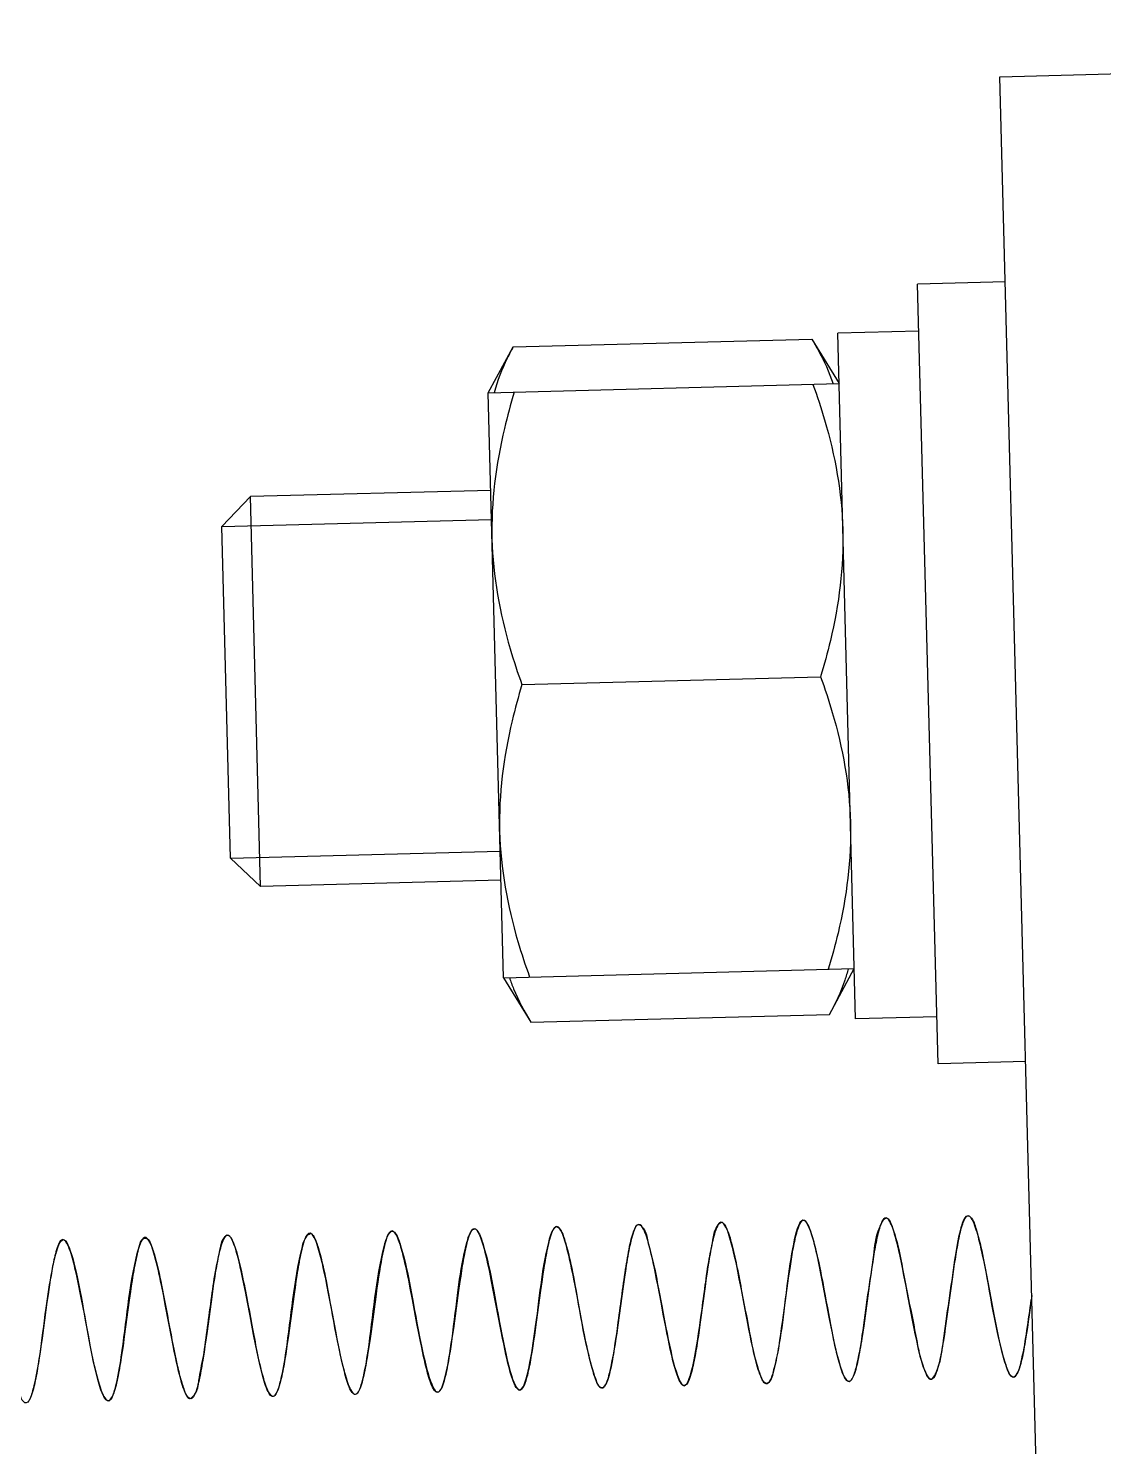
# Model space of a CAD drawing. Extents: x 59521 to 184406, y -1257 to 56672.
# Drawn here: x 86239.5 to 86272.59, y 15689.02 to 15732.65 of the extents above; entities that cross this region are included whole.
import ezdxf

# ---------------------------------------------------------------- set-up
doc = ezdxf.new("R2010")
doc.units = 0
doc.header["$MEASUREMENT"] = 0
doc.layers.get('0').update_dxf_attribs({"linetype": 'CONTINUOUS'})
doc.layers.add('00_BUW_DATUM', color=7, linetype='CONTINUOUS')

# ---------------------------------------------------------------- blocks, each defined once
blk = doc.blocks.new('rt666')
at = {"color": 87, "linetype": 'Continuous'}
for p, q in [((-822.586, 128.631), (-765.605, 130.123)), ((-819.314, 3.673), (-822.586, 128.631)), ((-846.532, 114.793), (-838.235, 115.01)), ((-846.265, 104.597), (-846.532, 114.793)), ((-846.265, 104.597), (-837.968, 104.814)), ((-838.3, 91.914), (-838.335, 92.078)), ((-835.758, 91.933), (-835.793, 92.099)), ((-833.222, 91.985), (-833.256, 92.145)), ((-830.72, 92.194), (-830.751, 92.335)), ((-830.689, 92.048), (-830.72, 92.194)), ((-829.036, 92.118), (-829.058, 91.972)), ((-829.013, 92.261), (-829.036, 92.118)), ((-828.172, 92.19), (-828.206, 92.345)), ((-828.139, 92.031), (-828.172, 92.19)), ((-826.504, 92.177), (-826.529, 92.015)), ((-825.65, 92.302), (-825.68, 92.444)), ((-825.619, 92.155), (-825.65, 92.302)), ((-825.588, 92.004), (-825.619, 92.155)), ((-823.992, 92.111), (-824.026, 91.88)), ((-823.969, 92.261), (-823.992, 92.111)), ((-823.945, 92.409), (-823.969, 92.261)), ((-823.11, 92.335), (-823.143, 92.489)), ((-823.077, 92.179), (-823.11, 92.335)), ((-823.045, 92.018), (-823.077, 92.179)), ((-850.965, 91.593), (-850.999, 91.749)), ((-846.761, 91.667), (-846.785, 91.511)), ((-845.915, 91.795), (-845.947, 91.943)), ((-845.883, 91.646), (-845.915, 91.795)), ((-845.852, 91.494), (-845.883, 91.646)), ((-843.301, 91.472), (-843.337, 91.648)), ((-841.709, 91.714), (-841.735, 91.545)), ((-841.684, 91.876), (-841.709, 91.714)), ((-840.832, 91.847), (-840.865, 92)), ((-839.183, 91.738), (-839.209, 91.567)), ((-839.158, 91.902), (-839.183, 91.738)), ((-838.265, 91.747), (-838.3, 91.914)), ((-838.23, 91.574), (-838.265, 91.747)), ((-836.676, 91.634), (-836.715, 91.359)), ((-836.65, 91.811), (-836.676, 91.634)), ((-835.722, 91.761), (-835.758, 91.933)), ((-834.143, 91.704), (-834.184, 91.42)), ((-834.115, 91.892), (-834.143, 91.704)), ((-833.188, 91.819), (-833.222, 91.985)), ((-833.153, 91.647), (-833.188, 91.819)), ((-833.119, 91.468), (-833.153, 91.647)), ((-831.623, 91.682), (-831.661, 91.413)), ((-831.598, 91.856), (-831.623, 91.682)), ((-831.573, 92.024), (-831.598, 91.856)), ((-830.657, 91.893), (-830.689, 92.048)), ((-830.609, 91.654), (-830.657, 91.893)), ((-830.545, 91.322), (-830.609, 91.654)), ((-829.091, 91.749), (-829.123, 91.522)), ((-829.058, 91.972), (-829.091, 91.749)), ((-828.106, 91.867), (-828.139, 92.031)), ((-828.056, 91.614), (-828.106, 91.867)), ((-826.553, 91.85), (-826.59, 91.594)), ((-826.529, 92.015), (-826.553, 91.85)), ((-825.541, 91.766), (-825.588, 92.004)), ((-825.476, 91.429), (-825.541, 91.766)), ((-824.06, 91.642), (-824.227, 90.418)), ((-824.026, 91.88), (-824.06, 91.642)), ((-822.995, 91.768), (-823.045, 92.018)), ((-822.912, 91.33), (-822.995, 91.768)), ((-851.859, 91.321), (-851.881, 91.168)), ((-851.836, 91.47), (-851.859, 91.321)), ((-851.813, 91.617), (-851.836, 91.47)), ((-850.932, 91.434), (-850.965, 91.593)), ((-850.898, 91.271), (-850.932, 91.434)), ((-850.848, 91.017), (-850.898, 91.271)), ((-849.344, 91.265), (-849.382, 90.996)), ((-849.319, 91.437), (-849.344, 91.265)), ((-849.293, 91.603), (-849.319, 91.437)), ((-848.382, 91.42), (-848.416, 91.583)), ((-848.332, 91.169), (-848.382, 91.42)), ((-846.809, 91.351), (-846.844, 91.103)), ((-846.785, 91.511), (-846.809, 91.351)), ((-845.805, 91.261), (-845.852, 91.494)), ((-845.743, 90.939), (-845.805, 91.261)), ((-844.281, 91.384), (-844.309, 91.185)), ((-844.253, 91.577), (-844.281, 91.384)), ((-843.248, 91.198), (-843.301, 91.472)), ((-841.76, 91.371), (-841.798, 91.1)), ((-841.735, 91.545), (-841.76, 91.371)), ((-840.734, 91.363), (-840.783, 91.611)), ((-840.667, 91.014), (-840.734, 91.363)), ((-839.247, 91.295), (-839.406, 90.129)), ((-839.209, 91.567), (-839.247, 91.295)), ((-838.178, 91.305), (-838.23, 91.574)), ((-837.947, 90.092), (-838.178, 91.305)), ((-836.702, 91.451), (-836.878, 90.162)), ((-835.599, 91.132), (-835.669, 91.497)), ((-834.184, 91.42), (-834.345, 90.23)), ((-831.661, 91.413), (-831.809, 90.323)), ((-829.123, 91.522), (-829.278, 90.38)), ((-826.59, 91.594), (-826.736, 90.518)), ((-822.764, 90.551), (-822.912, 91.33)), ((-851.914, 90.931), (-852.064, 89.827)), ((-851.881, 91.168), (-851.914, 90.931)), ((-850.763, 90.571), (-850.848, 91.017)), ((-849.382, 90.996), (-849.534, 89.877)), ((-848.264, 90.812), (-848.332, 91.169)), ((-848.086, 89.872), (-848.264, 90.812)), ((-846.844, 91.103), (-846.988, 90.044)), ((-844.309, 91.185), (-844.494, 89.834)), ((-841.798, 91.1), (-841.942, 90.035)), ((-840.529, 90.283), (-840.667, 91.014)), ((-835.44, 90.292), (-835.599, 91.132)), ((-825.276, 90.382), (-825.36, 90.816)), ((-821.604, 91.143), (-821.675, 90.619)), ((-832.873, 90.177), (-832.948, 90.57)), ((-831.809, 90.323), (-831.845, 90.073)), ((-829.278, 90.38), (-829.315, 90.121)), ((-827.782, 90.178), (-827.84, 90.475)), ((-826.736, 90.518), (-826.78, 90.205)), ((-825.226, 90.128), (-825.276, 90.382)), ((-824.227, 90.418), (-824.268, 90.133)), ((-822.704, 90.243), (-822.764, 90.551)), ((-821.715, 90.338), (-821.742, 90.156)), ((-821.675, 90.619), (-821.715, 90.338)), ((-846.988, 90.044), (-847.027, 89.765)), ((-845.496, 89.645), (-845.555, 89.945)), ((-842.971, 89.748), (-843.028, 90.043)), ((-841.942, 90.035), (-841.983, 89.747)), ((-840.46, 89.927), (-840.529, 90.283)), ((-840.409, 89.671), (-840.46, 89.927)), ((-839.44, 89.886), (-839.463, 89.729)), ((-839.406, 90.129), (-839.44, 89.886)), ((-837.894, 89.823), (-837.947, 90.092)), ((-836.914, 89.911), (-836.937, 89.75)), ((-836.878, 90.162), (-836.914, 89.911)), ((-835.388, 90.021), (-835.44, 90.292)), ((-834.381, 89.98), (-834.405, 89.817)), ((-834.345, 90.23), (-834.381, 89.98)), ((-832.837, 89.994), (-832.873, 90.177)), ((-832.802, 89.819), (-832.837, 89.994)), ((-831.868, 89.911), (-831.892, 89.752)), ((-831.845, 90.073), (-831.868, 89.911)), ((-830.276, 89.92), (-830.313, 90.104)), ((-830.24, 89.744), (-830.276, 89.92)), ((-829.315, 90.121), (-829.341, 89.945)), ((-827.744, 89.987), (-827.782, 90.178)), ((-827.706, 89.804), (-827.744, 89.987)), ((-826.78, 90.205), (-826.809, 90.007)), ((-825.193, 89.963), (-825.226, 90.128)), ((-825.16, 89.806), (-825.193, 89.963)), ((-824.268, 90.133), (-824.296, 89.943)), ((-822.663, 90.039), (-822.704, 90.243)), ((-822.621, 89.839), (-822.663, 90.039)), ((-821.742, 90.156), (-821.769, 89.98)), ((-852.101, 89.567), (-852.126, 89.395)), ((-852.064, 89.827), (-852.101, 89.567)), ((-850.57, 89.56), (-850.631, 89.872)), ((-850.529, 89.355), (-850.57, 89.56)), ((-849.574, 89.594), (-849.6, 89.415)), ((-849.534, 89.877), (-849.574, 89.594)), ((-848.032, 89.597), (-848.086, 89.872)), ((-847.996, 89.42), (-848.032, 89.597)), ((-847.053, 89.58), (-847.08, 89.399)), ((-847.027, 89.765), (-847.053, 89.58)), ((-845.456, 89.446), (-845.496, 89.645)), ((-845.415, 89.252), (-845.456, 89.446)), ((-844.543, 89.497), (-844.568, 89.336)), ((-844.518, 89.663), (-844.543, 89.497)), ((-844.494, 89.834), (-844.518, 89.663)), ((-842.933, 89.561), (-842.971, 89.748)), ((-841.983, 89.747), (-842.01, 89.565)), ((-839.486, 89.575), (-839.509, 89.427)), ((-839.463, 89.729), (-839.486, 89.575)), ((-837.859, 89.651), (-837.894, 89.823)), ((-837.825, 89.485), (-837.859, 89.651)), ((-837.79, 89.324), (-837.825, 89.485)), ((-836.961, 89.595), (-836.985, 89.445)), ((-836.937, 89.75), (-836.961, 89.595)), ((-835.302, 89.599), (-835.337, 89.764)), ((-835.268, 89.438), (-835.302, 89.599)), ((-834.405, 89.817), (-834.429, 89.656)), ((-832.766, 89.649), (-832.802, 89.819)), ((-832.731, 89.485), (-832.766, 89.649)), ((-830.204, 89.576), (-830.24, 89.744)), ((-827.669, 89.631), (-827.706, 89.804)), ((-825.127, 89.655), (-825.16, 89.806)), ((-852.126, 89.395), (-852.151, 89.225)), ((-850.488, 89.159), (-850.529, 89.355)), ((-849.6, 89.415), (-849.627, 89.242)), ((-847.961, 89.25), (-847.996, 89.42)), ((-847.926, 89.087), (-847.961, 89.25)), ((-840.324, 89.266), (-840.359, 89.425))]:
    blk.add_line(p, q, dxfattribs=at)
for points in [[(-830.751, 92.335), (-830.766, 92.404), (-830.783, 92.474), (-830.799, 92.545), (-830.817, 92.616), (-830.835, 92.688), (-830.855, 92.76), (-830.875, 92.833), (-830.896, 92.906), (-830.918, 92.978), (-830.942, 93.049), (-830.966, 93.117), (-830.992, 93.181), (-831.02, 93.241), (-831.05, 93.298), (-831.086, 93.348), (-831.126, 93.383), (-831.172, 93.393), (-831.217, 93.371), (-831.253, 93.33), (-831.284, 93.278), (-831.311, 93.219), (-831.335, 93.157), (-831.357, 93.092), (-831.376, 93.026), (-831.394, 92.961), (-831.41, 92.896), (-831.425, 92.832), (-831.44, 92.768), (-831.454, 92.703), (-831.467, 92.635), (-831.481, 92.564), (-831.495, 92.49), (-831.508, 92.416), (-831.521, 92.341), (-831.534, 92.264), (-831.547, 92.186), (-831.573, 92.024)], [(-828.206, 92.345), (-828.223, 92.422), (-828.24, 92.497), (-828.257, 92.57), (-828.275, 92.642), (-828.292, 92.713), (-828.309, 92.781), (-828.327, 92.847), (-828.345, 92.912), (-828.364, 92.976), (-828.384, 93.039), (-828.404, 93.1), (-828.425, 93.16), (-828.447, 93.216), (-828.47, 93.27), (-828.496, 93.322), (-828.525, 93.373), (-828.561, 93.42), (-828.602, 93.451), (-828.648, 93.458), (-828.693, 93.431), (-828.728, 93.386), (-828.757, 93.333), (-828.781, 93.279), (-828.801, 93.226), (-828.819, 93.173), (-828.836, 93.119), (-828.853, 93.059), (-828.869, 92.996), (-828.885, 92.932), (-828.9, 92.868), (-828.914, 92.803), (-828.927, 92.737), (-828.941, 92.672), (-828.953, 92.605), (-828.966, 92.538), (-828.978, 92.471), (-828.99, 92.402), (-829.013, 92.261)], [(-825.68, 92.444), (-825.696, 92.513), (-825.712, 92.581), (-825.727, 92.648), (-825.743, 92.713), (-825.759, 92.778), (-825.776, 92.842), (-825.793, 92.906), (-825.81, 92.969), (-825.828, 93.03), (-825.847, 93.091), (-825.866, 93.151), (-825.886, 93.208), (-825.906, 93.261), (-825.928, 93.313), (-825.952, 93.366), (-825.979, 93.417), (-826.01, 93.465), (-826.046, 93.504), (-826.09, 93.525), (-826.134, 93.518), (-826.172, 93.484), (-826.207, 93.434), (-826.235, 93.377), (-826.259, 93.318), (-826.28, 93.259), (-826.298, 93.203), (-826.314, 93.148), (-826.329, 93.094), (-826.343, 93.036), (-826.358, 92.975), (-826.373, 92.911), (-826.387, 92.843), (-826.401, 92.775), (-826.415, 92.706), (-826.428, 92.634), (-826.441, 92.562), (-826.454, 92.487), (-826.467, 92.412), (-826.48, 92.335), (-826.504, 92.177)], [(-823.556, 93.592), (-823.605, 93.581), (-823.646, 93.544), (-823.677, 93.496), (-823.703, 93.445), (-823.725, 93.392), (-823.744, 93.339), (-823.763, 93.28), (-823.781, 93.219), (-823.798, 93.156), (-823.813, 93.093), (-823.828, 93.029), (-823.843, 92.965), (-823.856, 92.9), (-823.87, 92.834), (-823.883, 92.765), (-823.896, 92.696), (-823.908, 92.626), (-823.921, 92.554), (-823.945, 92.409)], [(-823.143, 92.489), (-823.16, 92.565), (-823.178, 92.641), (-823.195, 92.716), (-823.214, 92.792), (-823.233, 92.867), (-823.252, 92.941), (-823.272, 93.015), (-823.293, 93.087), (-823.314, 93.157), (-823.335, 93.222), (-823.357, 93.287), (-823.382, 93.35), (-823.408, 93.413), (-823.438, 93.473), (-823.473, 93.527), (-823.515, 93.572), (-823.556, 93.592)], [(-845.947, 91.943), (-845.964, 92.016), (-845.981, 92.089), (-845.998, 92.161), (-846.015, 92.231), (-846.033, 92.301), (-846.051, 92.369), (-846.069, 92.435), (-846.087, 92.499), (-846.107, 92.562), (-846.127, 92.625), (-846.149, 92.687), (-846.172, 92.748), (-846.196, 92.806), (-846.222, 92.859), (-846.251, 92.91), (-846.287, 92.957), (-846.327, 92.988), (-846.373, 92.994), (-846.417, 92.968), (-846.45, 92.927), (-846.479, 92.878), (-846.503, 92.826), (-846.524, 92.773), (-846.543, 92.717), (-846.561, 92.659), (-846.579, 92.598), (-846.596, 92.534), (-846.612, 92.469), (-846.627, 92.402), (-846.642, 92.333), (-846.657, 92.263), (-846.671, 92.191), (-846.685, 92.118), (-846.698, 92.045), (-846.711, 91.97), (-846.724, 91.895), (-846.737, 91.82), (-846.761, 91.667)], [(-843.755, 93.024), (-843.763, 93.031), (-843.81, 93.059), (-843.861, 93.052), (-843.909, 93.009), (-843.943, 92.955), (-843.971, 92.896), (-843.996, 92.831), (-844.018, 92.764), (-844.039, 92.693), (-844.058, 92.621), (-844.076, 92.55), (-844.092, 92.478), (-844.108, 92.406), (-844.123, 92.333), (-844.138, 92.257), (-844.153, 92.179), (-844.167, 92.099), (-844.182, 92.017), (-844.196, 91.934), (-844.21, 91.848), (-844.224, 91.76), (-844.253, 91.577)], [(-843.391, 91.904), (-843.41, 91.987), (-843.428, 92.069), (-843.447, 92.15), (-843.466, 92.229), (-843.485, 92.307), (-843.505, 92.382), (-843.524, 92.456), (-843.544, 92.528), (-843.565, 92.598), (-843.588, 92.669), (-843.611, 92.737), (-843.635, 92.803), (-843.661, 92.866), (-843.688, 92.923), (-843.72, 92.979), (-843.755, 93.024)], [(-841.247, 93.111), (-841.295, 93.128), (-841.34, 93.112), (-841.38, 93.069), (-841.412, 93.017), (-841.439, 92.961), (-841.461, 92.904), (-841.48, 92.848), (-841.498, 92.79), (-841.515, 92.73), (-841.531, 92.666), (-841.548, 92.6), (-841.563, 92.533), (-841.578, 92.466), (-841.592, 92.397), (-841.605, 92.327), (-841.619, 92.256), (-841.632, 92.184), (-841.645, 92.109), (-841.658, 92.033), (-841.684, 91.876)], [(-840.865, 92), (-840.882, 92.074), (-840.898, 92.148), (-840.915, 92.22), (-840.932, 92.291), (-840.949, 92.36), (-840.967, 92.429), (-840.985, 92.496), (-841.003, 92.563), (-841.021, 92.627), (-841.039, 92.685), (-841.056, 92.739), (-841.074, 92.792), (-841.094, 92.846), (-841.116, 92.903), (-841.142, 92.962), (-841.172, 93.019), (-841.206, 93.071), (-841.247, 93.111)], [(-838.716, 93.179), (-838.756, 93.194), (-838.803, 93.18), (-838.846, 93.137), (-838.878, 93.085), (-838.905, 93.029), (-838.929, 92.967), (-838.951, 92.903), (-838.971, 92.836), (-838.99, 92.767), (-839.007, 92.699), (-839.024, 92.63), (-839.039, 92.562), (-839.053, 92.494), (-839.067, 92.426), (-839.08, 92.357), (-839.093, 92.285), (-839.106, 92.212), (-839.12, 92.136), (-839.133, 92.059), (-839.158, 91.902)], [(-838.335, 92.078), (-838.353, 92.157), (-838.371, 92.236), (-838.389, 92.312), (-838.407, 92.386), (-838.425, 92.459), (-838.443, 92.53), (-838.462, 92.599), (-838.481, 92.666), (-838.5, 92.731), (-838.52, 92.793), (-838.54, 92.852), (-838.56, 92.91), (-838.583, 92.968), (-838.609, 93.026), (-838.637, 93.081), (-838.67, 93.133), (-838.716, 93.179)], [(-836.185, 93.245), (-836.219, 93.259), (-836.265, 93.251), (-836.307, 93.214), (-836.338, 93.167), (-836.365, 93.113), (-836.389, 93.055), (-836.41, 92.995), (-836.43, 92.931), (-836.449, 92.865), (-836.466, 92.798), (-836.483, 92.73), (-836.499, 92.662), (-836.514, 92.593), (-836.528, 92.522), (-836.542, 92.45), (-836.556, 92.376), (-836.57, 92.3), (-836.584, 92.222), (-836.597, 92.143), (-836.61, 92.063), (-836.624, 91.981), (-836.65, 91.811)], [(-835.793, 92.099), (-835.811, 92.179), (-835.829, 92.258), (-835.846, 92.335), (-835.864, 92.411), (-835.883, 92.486), (-835.901, 92.559), (-835.92, 92.629), (-835.939, 92.697), (-835.957, 92.762), (-835.976, 92.825), (-835.997, 92.889), (-836.019, 92.953), (-836.043, 93.017), (-836.07, 93.08), (-836.1, 93.138), (-836.133, 93.192), (-836.175, 93.237), (-836.185, 93.245)], [(-833.256, 92.145), (-833.273, 92.224), (-833.291, 92.301), (-833.308, 92.378), (-833.326, 92.453), (-833.344, 92.527), (-833.362, 92.599), (-833.38, 92.667), (-833.398, 92.734), (-833.417, 92.799), (-833.436, 92.864), (-833.457, 92.93), (-833.479, 92.995), (-833.502, 93.059), (-833.527, 93.121), (-833.554, 93.179), (-833.584, 93.234), (-833.619, 93.282), (-833.659, 93.316), (-833.707, 93.325), (-833.753, 93.301), (-833.789, 93.258), (-833.82, 93.205), (-833.845, 93.151), (-833.866, 93.094), (-833.888, 93.031), (-833.907, 92.965), (-833.926, 92.897), (-833.944, 92.826), (-833.961, 92.753), (-833.977, 92.677), (-833.994, 92.599), (-834.009, 92.518), (-834.025, 92.434), (-834.041, 92.348), (-834.056, 92.26), (-834.071, 92.169), (-834.086, 92.078), (-834.115, 91.892)], [(-850.999, 91.749), (-851.016, 91.827), (-851.034, 91.904), (-851.052, 91.981), (-851.07, 92.058), (-851.089, 92.134), (-851.109, 92.21), (-851.129, 92.284), (-851.15, 92.357), (-851.171, 92.427), (-851.193, 92.495), (-851.216, 92.56), (-851.24, 92.625), (-851.268, 92.688), (-851.299, 92.749), (-851.336, 92.803), (-851.376, 92.844), (-851.424, 92.861), (-851.47, 92.846), (-851.507, 92.809), (-851.538, 92.76), (-851.562, 92.71), (-851.583, 92.659), (-851.603, 92.603), (-851.621, 92.546), (-851.639, 92.485), (-851.655, 92.423), (-851.671, 92.361), (-851.686, 92.298), (-851.7, 92.234), (-851.713, 92.17), (-851.727, 92.105), (-851.74, 92.038), (-851.752, 91.97), (-851.765, 91.901), (-851.777, 91.831), (-851.789, 91.76), (-851.813, 91.617)], [(-848.801, 92.867), (-848.819, 92.888), (-848.863, 92.921), (-848.913, 92.924), (-848.959, 92.892), (-848.994, 92.846), (-849.022, 92.793), (-849.047, 92.734), (-849.069, 92.674), (-849.088, 92.615), (-849.105, 92.556), (-849.122, 92.494), (-849.138, 92.43), (-849.154, 92.363), (-849.169, 92.292), (-849.184, 92.221), (-849.199, 92.149), (-849.213, 92.075), (-849.227, 92), (-849.24, 91.923), (-849.254, 91.845), (-849.267, 91.766), (-849.293, 91.603)], [(-848.468, 91.825), (-848.486, 91.904), (-848.504, 91.983), (-848.522, 92.062), (-848.541, 92.14), (-848.561, 92.217), (-848.581, 92.293), (-848.601, 92.367), (-848.622, 92.44), (-848.643, 92.509), (-848.666, 92.578), (-848.69, 92.647), (-848.717, 92.714), (-848.746, 92.777), (-848.78, 92.836), (-848.801, 92.867)], [(-848.416, 91.583), (-848.433, 91.664), (-848.468, 91.825)], [(-843.337, 91.648), (-843.355, 91.735), (-843.391, 91.904)], [(-840.783, 91.611), (-840.8, 91.691), (-840.832, 91.847)], [(-835.669, 91.497), (-835.687, 91.586), (-835.722, 91.761)], [(-843.028, 90.043), (-843.131, 90.582), (-843.248, 91.198)], [(-832.948, 90.57), (-833.007, 90.88), (-833.119, 91.468)], [(-830.387, 90.489), (-830.46, 90.872), (-830.545, 91.322)], [(-827.84, 90.475), (-827.953, 91.071), (-828.056, 91.614)], [(-825.36, 90.816), (-825.41, 91.08), (-825.476, 91.429)], [(-845.555, 89.945), (-845.662, 90.513), (-845.743, 90.939)], [(-850.631, 89.872), (-850.727, 90.38), (-850.763, 90.571)], [(-830.313, 90.104), (-830.369, 90.392), (-830.387, 90.489)], [(-835.337, 89.764), (-835.371, 89.934), (-835.388, 90.021)], [(-829.341, 89.945), (-829.368, 89.767), (-829.382, 89.678), (-829.396, 89.588), (-829.411, 89.498), (-829.427, 89.408), (-829.443, 89.319), (-829.459, 89.232), (-829.477, 89.146), (-829.494, 89.061), (-829.513, 88.978), (-829.533, 88.895), (-829.555, 88.814), (-829.579, 88.734), (-829.603, 88.661), (-829.631, 88.589), (-829.664, 88.522), (-829.704, 88.466), (-829.754, 88.431), (-829.785, 88.43)], [(-826.809, 90.007), (-826.837, 89.82), (-826.852, 89.73), (-826.866, 89.641), (-826.881, 89.554), (-826.895, 89.469), (-826.91, 89.386), (-826.926, 89.305), (-826.941, 89.225), (-826.958, 89.147), (-826.975, 89.07), (-826.992, 88.996), (-827.008, 88.931), (-827.025, 88.868), (-827.043, 88.806), (-827.064, 88.741), (-827.09, 88.673), (-827.121, 88.606), (-827.16, 88.544), (-827.19, 88.513)], [(-824.296, 89.943), (-824.325, 89.757), (-824.34, 89.666), (-824.355, 89.577), (-824.371, 89.491), (-824.386, 89.407), (-824.402, 89.326), (-824.418, 89.247), (-824.434, 89.171), (-824.451, 89.097), (-824.468, 89.026), (-824.486, 88.957), (-824.505, 88.891), (-824.524, 88.83), (-824.545, 88.771), (-824.569, 88.713), (-824.596, 88.658), (-824.629, 88.608), (-824.667, 88.573), (-824.714, 88.562), (-824.761, 88.585), (-824.799, 88.626), (-824.833, 88.678), (-824.862, 88.736), (-824.889, 88.797), (-824.913, 88.861), (-824.936, 88.927), (-824.959, 88.996), (-824.98, 89.067), (-825.001, 89.14), (-825.021, 89.213), (-825.04, 89.286), (-825.059, 89.36), (-825.077, 89.434), (-825.094, 89.508), (-825.111, 89.581), (-825.127, 89.655)], [(-821.769, 89.98), (-821.796, 89.809), (-821.81, 89.726), (-821.824, 89.644), (-821.838, 89.563), (-821.852, 89.484), (-821.867, 89.405), (-821.883, 89.328), (-821.898, 89.254), (-821.914, 89.184)], [(-842.877, 89.293), (-842.914, 89.47), (-842.933, 89.561)], [(-842.01, 89.565), (-842.037, 89.391), (-842.05, 89.307), (-842.064, 89.224), (-842.078, 89.143), (-842.092, 89.064), (-842.106, 88.986), (-842.12, 88.911), (-842.135, 88.837), (-842.15, 88.764), (-842.166, 88.691), (-842.182, 88.619), (-842.2, 88.548), (-842.219, 88.477), (-842.238, 88.409), (-842.258, 88.347), (-842.281, 88.285), (-842.307, 88.226), (-842.338, 88.169), (-842.376, 88.123)], [(-840.359, 89.425), (-840.393, 89.588), (-840.409, 89.671)], [(-834.429, 89.656), (-834.455, 89.495), (-834.468, 89.415), (-834.482, 89.336), (-834.496, 89.256), (-834.51, 89.177), (-834.525, 89.099), (-834.54, 89.022), (-834.556, 88.945), (-834.573, 88.87), (-834.59, 88.798), (-834.607, 88.728), (-834.626, 88.658), (-834.646, 88.59), (-834.669, 88.522), (-834.695, 88.457), (-834.723, 88.397), (-834.757, 88.346), (-834.798, 88.309), (-834.812, 88.302)], [(-831.892, 89.752), (-831.917, 89.595), (-831.93, 89.517), (-831.943, 89.44), (-831.956, 89.363), (-831.97, 89.287), (-831.984, 89.211), (-831.998, 89.137), (-832.013, 89.063), (-832.028, 88.991), (-832.044, 88.921), (-832.06, 88.852), (-832.078, 88.784), (-832.096, 88.716), (-832.116, 88.649), (-832.138, 88.584), (-832.162, 88.523), (-832.189, 88.467), (-832.221, 88.416), (-832.259, 88.38), (-832.307, 88.366), (-832.356, 88.386), (-832.395, 88.427), (-832.429, 88.479), (-832.458, 88.535), (-832.483, 88.591), (-832.505, 88.645), (-832.525, 88.701), (-832.545, 88.761), (-832.565, 88.825), (-832.584, 88.891), (-832.603, 88.959), (-832.622, 89.029), (-832.641, 89.1), (-832.659, 89.174), (-832.677, 89.25), (-832.695, 89.327), (-832.713, 89.405), (-832.731, 89.485)], [(-829.785, 88.43), (-829.807, 88.439), (-829.85, 88.476), (-829.888, 88.53), (-829.92, 88.591), (-829.949, 88.654), (-829.976, 88.722), (-830, 88.792), (-830.024, 88.864), (-830.046, 88.937), (-830.067, 89.012), (-830.088, 89.09), (-830.109, 89.168), (-830.129, 89.248), (-830.148, 89.329), (-830.167, 89.411), (-830.186, 89.493), (-830.204, 89.576)], [(-827.19, 88.513), (-827.204, 88.504), (-827.255, 88.497), (-827.304, 88.527), (-827.342, 88.575), (-827.375, 88.63), (-827.404, 88.69), (-827.43, 88.752), (-827.454, 88.818), (-827.477, 88.886), (-827.499, 88.954), (-827.519, 89.023), (-827.539, 89.092), (-827.558, 89.162), (-827.577, 89.236), (-827.595, 89.311), (-827.614, 89.388), (-827.632, 89.467), (-827.651, 89.548), (-827.669, 89.631)], [(-822.139, 88.637), (-822.19, 88.63), (-822.239, 88.66), (-822.278, 88.708), (-822.312, 88.765), (-822.34, 88.825), (-822.365, 88.886), (-822.389, 88.949), (-822.411, 89.014), (-822.433, 89.085), (-822.455, 89.158), (-822.476, 89.233), (-822.497, 89.31), (-822.517, 89.391), (-822.538, 89.474), (-822.558, 89.56), (-822.579, 89.65), (-822.6, 89.743), (-822.621, 89.839)], [(-852.151, 89.225), (-852.178, 89.059), (-852.191, 88.978), (-852.204, 88.899), (-852.218, 88.821), (-852.231, 88.745), (-852.245, 88.67), (-852.259, 88.597), (-852.273, 88.526), (-852.288, 88.456), (-852.303, 88.388), (-852.318, 88.326), (-852.333, 88.265), (-852.35, 88.205), (-852.368, 88.145), (-852.388, 88.082), (-852.411, 88.02), (-852.437, 87.96), (-852.469, 87.904), (-852.482, 87.885)], [(-849.977, 87.921), (-850.002, 87.905), (-850.05, 87.901), (-850.094, 87.929), (-850.134, 87.977), (-850.166, 88.032), (-850.194, 88.09), (-850.219, 88.149), (-850.242, 88.208), (-850.264, 88.273), (-850.286, 88.341), (-850.307, 88.411), (-850.328, 88.483), (-850.348, 88.558), (-850.368, 88.635), (-850.388, 88.715), (-850.408, 88.798), (-850.428, 88.884), (-850.448, 88.972), (-850.468, 89.064), (-850.488, 89.159)], [(-849.627, 89.242), (-849.653, 89.073), (-849.667, 88.991), (-849.681, 88.909), (-849.695, 88.829), (-849.71, 88.75), (-849.725, 88.672), (-849.74, 88.596), (-849.756, 88.523), (-849.772, 88.452), (-849.788, 88.385), (-849.805, 88.318), (-849.823, 88.251), (-849.844, 88.184), (-849.867, 88.118), (-849.893, 88.053), (-849.922, 87.995), (-849.956, 87.943), (-849.977, 87.921)], [(-847.08, 89.399), (-847.107, 89.225), (-847.121, 89.141), (-847.134, 89.059), (-847.148, 88.979), (-847.162, 88.901), (-847.176, 88.824), (-847.19, 88.749), (-847.205, 88.676), (-847.22, 88.605), (-847.235, 88.536), (-847.251, 88.468), (-847.268, 88.4), (-847.286, 88.333), (-847.306, 88.266), (-847.328, 88.2), (-847.352, 88.139), (-847.378, 88.081), (-847.41, 88.027), (-847.446, 87.985), (-847.49, 87.966), (-847.536, 87.977), (-847.575, 88.011), (-847.611, 88.06), (-847.641, 88.114), (-847.668, 88.172), (-847.694, 88.235), (-847.718, 88.3), (-847.74, 88.366), (-847.761, 88.433), (-847.781, 88.5), (-847.8, 88.567), (-847.819, 88.636), (-847.837, 88.706), (-847.855, 88.779), (-847.873, 88.854), (-847.891, 88.931), (-847.908, 89.008), (-847.926, 89.087)], [(-844.9, 88.066), (-844.91, 88.057), (-844.954, 88.033), (-845.001, 88.041), (-845.045, 88.078), (-845.081, 88.127), (-845.111, 88.182), (-845.138, 88.242), (-845.162, 88.303), (-845.186, 88.367), (-845.208, 88.433), (-845.23, 88.503), (-845.251, 88.576), (-845.272, 88.652), (-845.293, 88.73), (-845.313, 88.811), (-845.334, 88.894), (-845.354, 88.98), (-845.374, 89.068), (-845.395, 89.159), (-845.415, 89.252)], [(-844.568, 89.336), (-844.592, 89.183), (-844.605, 89.11), (-844.617, 89.037), (-844.63, 88.964), (-844.644, 88.89), (-844.658, 88.815), (-844.673, 88.74), (-844.689, 88.663), (-844.707, 88.586), (-844.725, 88.509), (-844.744, 88.433), (-844.765, 88.359), (-844.787, 88.289), (-844.812, 88.223), (-844.839, 88.161), (-844.87, 88.104), (-844.9, 88.066)], [(-842.376, 88.123), (-842.381, 88.119), (-842.429, 88.099), (-842.478, 88.114), (-842.523, 88.159), (-842.559, 88.213), (-842.589, 88.272), (-842.617, 88.334), (-842.641, 88.398), (-842.663, 88.461), (-842.683, 88.524), (-842.704, 88.59), (-842.724, 88.66), (-842.743, 88.732), (-842.763, 88.807), (-842.782, 88.883), (-842.801, 88.96), (-842.82, 89.041), (-842.839, 89.123), (-842.858, 89.207), (-842.877, 89.293)], [(-839.509, 89.427), (-839.533, 89.283), (-839.545, 89.212), (-839.557, 89.14), (-839.57, 89.068), (-839.584, 88.997), (-839.598, 88.925), (-839.612, 88.854), (-839.627, 88.783), (-839.643, 88.712), (-839.659, 88.643), (-839.677, 88.576), (-839.695, 88.511), (-839.713, 88.451), (-839.733, 88.391), (-839.757, 88.332), (-839.784, 88.274), (-839.818, 88.22), (-839.857, 88.18), (-839.903, 88.165), (-839.949, 88.181), (-839.987, 88.219), (-840.021, 88.269), (-840.05, 88.324), (-840.076, 88.382), (-840.1, 88.441), (-840.121, 88.5), (-840.141, 88.559), (-840.16, 88.62), (-840.18, 88.684), (-840.199, 88.752), (-840.217, 88.821), (-840.236, 88.891), (-840.254, 88.963), (-840.272, 89.037), (-840.289, 89.112), (-840.307, 89.188), (-840.324, 89.266)], [(-836.985, 89.445), (-837.009, 89.299), (-837.021, 89.228), (-837.033, 89.159), (-837.046, 89.09), (-837.059, 89.021), (-837.072, 88.954), (-837.086, 88.887), (-837.101, 88.821), (-837.116, 88.756), (-837.131, 88.693), (-837.147, 88.633), (-837.164, 88.574), (-837.181, 88.517), (-837.201, 88.46), (-837.223, 88.403), (-837.248, 88.349), (-837.276, 88.299), (-837.31, 88.258), (-837.352, 88.232), (-837.396, 88.236), (-837.436, 88.265), (-837.472, 88.31), (-837.501, 88.359), (-837.525, 88.408), (-837.548, 88.46), (-837.569, 88.514), (-837.59, 88.572), (-837.61, 88.632), (-837.63, 88.693), (-837.648, 88.755), (-837.666, 88.819), (-837.684, 88.886), (-837.702, 88.954), (-837.72, 89.024), (-837.738, 89.097), (-837.755, 89.171), (-837.773, 89.246), (-837.79, 89.324)], [(-834.812, 88.302), (-834.843, 88.299), (-834.887, 88.318), (-834.928, 88.36), (-834.961, 88.411), (-834.99, 88.466), (-835.015, 88.522), (-835.037, 88.58), (-835.059, 88.64), (-835.08, 88.703), (-835.1, 88.769), (-835.12, 88.838), (-835.14, 88.908), (-835.159, 88.98), (-835.178, 89.053), (-835.196, 89.128), (-835.215, 89.204), (-835.233, 89.281), (-835.25, 89.359), (-835.268, 89.438)], [(-821.914, 89.184), (-821.93, 89.116), (-821.947, 89.05), (-821.965, 88.983), (-821.985, 88.916), (-822.008, 88.849), (-822.033, 88.786), (-822.063, 88.725), (-822.099, 88.671), (-822.139, 88.637)], [(-852.482, 87.885), (-852.508, 87.857), (-852.551, 87.833), (-852.596, 87.84), (-852.64, 87.876), (-852.675, 87.924), (-852.705, 87.979), (-852.733, 88.038), (-852.758, 88.099), (-852.782, 88.164), (-852.804, 88.231), (-852.826, 88.301), (-852.847, 88.372), (-852.868, 88.444), (-852.887, 88.517), (-852.906, 88.59), (-852.924, 88.663), (-852.941, 88.736), (-852.958, 88.809), (-852.975, 88.882)]]:
    blk.add_lwpolyline(points, dxfattribs=at)
for centre, radius, start, end in [((-843.91, 92.875), 0.215, 42.1347, 45.6634), ((-838.782, 93.081), 0.118, 54.5498, 57.5765), ((-826.568, 90.247), 4.774, 346.1615, 347.2159), ((-822.183, 88.719), 0.0928, 297.084, 300.5232), ((-834.837, 88.374), 0.0765, 286.1995, 292.0307), ((-852.693, 88.047), 0.266, 320.6871, 323.7303), ((-842.465, 88.224), 0.134, 307.376, 311.9991)]:
    blk.add_arc(centre, radius, start, end, dxfattribs=at)
for points, knots in [([(-834.595, 88.776), (-834.478, 89.248), (-834.373, 90.025), (-834.229, 91.086), (-834.121, 91.888), (-833.997, 92.598), (-833.91, 93.005), (-833.744, 93.398), (-833.479, 93.134), (-833.414, 92.734), (-833.234, 92.106), (-833.089, 91.305), (-832.872, 90.164), (-832.276, 87.086), (-831.827, 90.171), (-831.674, 91.316), (-831.568, 92.126), (-831.427, 92.774), (-831.375, 93.173), (-831.136, 93.472), (-830.94, 93.096), (-830.837, 92.698), (-830.673, 92.003), (-830.525, 91.212), (-830.323, 90.157), (-830.18, 89.381), (-830.038, 88.91)], [0, 0, 0, 0, 0.074084, 0.119221, 0.162517, 0.19895, 0.224234, 0.236356, 0.245639, 0.267822, 0.301652, 0.343723, 0.38892, 0.500288, 0.610292, 0.655517, 0.697737, 0.732068, 0.754476, 0.76416, 0.776013, 0.800874, 0.836873, 0.880016, 0.92509, 1, 1, 1, 1]), ([(-829.542, 88.861), (-829.302, 89.772), (-829.243, 90.901), (-828.68, 94.44), (-827.886, 90.994), (-827.778, 89.871), (-827.5, 88.959)], [0, 0, 0, 0, 0.302765, 0.502268, 0.693669, 1, 1, 1, 1]), ([(-827.006, 88.94), (-826.924, 89.259), (-826.803, 90.005), (-826.662, 91.14), (-826.463, 92.301), (-826.421, 93.002), (-826.064, 93.697), (-825.762, 92.888), (-825.628, 92.195), (-825.4, 91.018), (-825.162, 89.854), (-825.048, 89.159), (-824.716, 88.39), (-824.387, 89.125), (-824.331, 89.824), (-824.14, 91), (-823.995, 92.128), (-823.875, 92.866), (-823.792, 93.179)], [0, 0, 0, 0, 0.067471, 0.153922, 0.237757, 0.297825, 0.321715, 0.350779, 0.415191, 0.500725, 0.585695, 0.649078, 0.676382, 0.70172, 0.76328, 0.847794, 0.933621, 1, 1, 1, 1]), ([(-823.792, 93.179), (-823.775, 93.242), (-823.733, 93.375), (-823.651, 93.607), (-823.556, 93.592)], [0, 0, 0, 0, 0.401774, 1, 1, 1, 1]), ([(-823.556, 93.592), (-823.534, 93.588), (-823.397, 93.482), (-823.362, 93.31), (-823.32, 93.176)], [0, 0, 0, 0, 0.135862, 1, 1, 1, 1]), ([(-848.62, 92.432), (-848.525, 92.111), (-848.368, 91.373), (-848.156, 90.233), (-847.974, 89.286), (-847.815, 88.594), (-847.708, 88.28), (-847.577, 87.889), (-847.27, 88.159), (-847.241, 88.619), (-847.075, 89.314), (-846.974, 90.178), (-846.845, 91.081), (-846.738, 91.905), (-846.589, 92.514), (-846.522, 92.89), (-846.351, 93.018), (-846.25, 92.927), (-846.184, 92.783), (-846.058, 92.439), (-845.924, 91.855), (-845.758, 91.029), (-845.545, 89.896), (-845.391, 89.048), (-845.238, 88.53)], [0, 0, 0, 0, 0.069365, 0.156103, 0.238806, 0.27226, 0.297433, 0.317929, 0.330672, 0.363225, 0.414363, 0.477311, 0.543275, 0.603261, 0.648562, 0.67415, 0.680105, 0.68657, 0.697742, 0.714153, 0.761378, 0.82216, 0.888304, 1, 1, 1, 1]), ([(-844.064, 92.599), (-844.043, 92.682), (-844.03, 92.828), (-843.83, 93.097), (-843.76, 93.028)], [0, 0, 0, 0, 0.462155, 1, 1, 1, 1]), ([(-843.75, 93.019), (-843.733, 93), (-843.651, 92.875), (-843.606, 92.73), (-843.57, 92.612)], [0, 0, 0, 0, 0.170542, 1, 1, 1, 1]), ([(-841.527, 92.683), (-841.508, 92.758), (-841.481, 92.897), (-841.33, 93.167), (-841.248, 93.112)], [0, 0, 0, 0, 0.438799, 1, 1, 1, 1]), ([(-841.248, 93.112), (-841.227, 93.098), (-841.118, 92.966), (-841.074, 92.799), (-841.032, 92.663)], [0, 0, 0, 0, 0.151362, 1, 1, 1, 1]), ([(-838.991, 92.766), (-838.972, 92.837), (-838.943, 92.972), (-838.8, 93.232), (-838.718, 93.18)], [0, 0, 0, 0, 0.433605, 1, 1, 1, 1]), ([(-838.713, 93.177), (-838.692, 93.162), (-838.583, 93.023), (-838.537, 92.853), (-838.495, 92.713)], [0, 0, 0, 0, 0.152391, 1, 1, 1, 1]), ([(-836.474, 92.766), (-836.455, 92.847), (-836.423, 92.996), (-836.28, 93.304), (-836.188, 93.247)], [0, 0, 0, 0, 0.435913, 1, 1, 1, 1]), ([(-836.188, 93.247), (-836.186, 93.245), (-836.181, 93.242), (-836.176, 93.238), (-836.174, 93.236)], [0, 0, 0, 0, 0.487233, 1, 1, 1, 1]), ([(-836.174, 93.236), (-836.153, 93.219), (-836.046, 93.077), (-835.999, 92.905), (-835.958, 92.763)], [0, 0, 0, 0, 0.15528, 1, 1, 1, 1]), ([(-823.32, 93.176), (-823.227, 92.885), (-822.919, 91.513), (-822.755, 90.109), (-822.426, 89.06)], [0, 0, 0, 0, 0.217236, 1, 1, 1, 1]), ([(-852.31, 88.36), (-852.091, 89.287), (-852.043, 90.399), (-851.422, 93.822), (-850.69, 90.354), (-850.565, 89.244), (-850.288, 88.346)], [0, 0, 0, 0, 0.308744, 0.496628, 0.695504, 1, 1, 1, 1]), ([(-849.137, 92.435), (-849.115, 92.526), (-849.061, 92.666), (-849.02, 92.892), (-848.844, 92.918), (-848.807, 92.875)], [0, 0, 0, 0, 0.441296, 0.731937, 1, 1, 1, 1]), ([(-848.807, 92.875), (-848.805, 92.872), (-848.8, 92.866), (-848.796, 92.86), (-848.794, 92.857)], [0, 0, 0, 0, 0.488563, 1, 1, 1, 1]), ([(-848.794, 92.857), (-848.778, 92.835), (-848.701, 92.701), (-848.656, 92.553), (-848.62, 92.432)], [0, 0, 0, 0, 0.179093, 1, 1, 1, 1]), ([(-844.721, 88.526), (-844.649, 88.823), (-844.419, 90.181), (-844.323, 91.561), (-844.064, 92.599)], [0, 0, 0, 0, 0.22214, 1, 1, 1, 1]), ([(-843.57, 92.612), (-843.481, 92.326), (-843.179, 90.982), (-843.008, 89.609), (-842.7, 88.579)], [0, 0, 0, 0, 0.217848, 1, 1, 1, 1]), ([(-842.205, 88.529), (-842.128, 88.824), (-841.889, 90.208), (-841.801, 91.619), (-841.527, 92.683)], [0, 0, 0, 0, 0.216768, 1, 1, 1, 1]), ([(-841.032, 92.663), (-840.755, 91.751), (-840.647, 90.63), (-839.852, 87.185), (-839.29, 90.724), (-839.229, 91.853), (-838.991, 92.766)], [0, 0, 0, 0, 0.306129, 0.497518, 0.696888, 1, 1, 1, 1]), ([(-838.495, 92.713), (-838.222, 91.808), (-838.106, 90.698), (-837.341, 87.267), (-836.757, 90.734), (-836.699, 91.848), (-836.474, 92.766)], [0, 0, 0, 0, 0.306369, 0.500011, 0.693726, 1, 1, 1, 1]), ([(-835.958, 92.763), (-835.87, 92.467), (-835.572, 91.123), (-835.406, 89.748), (-835.088, 88.729)], [0, 0, 0, 0, 0.224283, 1, 1, 1, 1]), ([(-849.794, 88.36), (-849.72, 88.651), (-849.491, 90.01), (-849.391, 91.39), (-849.137, 92.435)], [0, 0, 0, 0, 0.218178, 1, 1, 1, 1]), ([(-822.426, 89.06), (-822.404, 88.99), (-822.36, 88.854), (-822.23, 88.59), (-822.14, 88.636)], [0, 0, 0, 0, 0.421681, 1, 1, 1, 1]), ([(-822.136, 88.639), (-822.114, 88.652), (-822.002, 88.789), (-821.968, 88.963), (-821.933, 89.105)], [0, 0, 0, 0, 0.145451, 1, 1, 1, 1]), ([(-842.7, 88.579), (-842.676, 88.497), (-842.64, 88.35), (-842.469, 88.052), (-842.384, 88.117)], [0, 0, 0, 0, 0.442408, 1, 1, 1, 1]), ([(-835.088, 88.729), (-835.067, 88.662), (-835.018, 88.524), (-834.914, 88.273), (-834.816, 88.301)], [0, 0, 0, 0, 0.409913, 1, 1, 1, 1]), ([(-834.809, 88.304), (-834.786, 88.313), (-834.66, 88.446), (-834.631, 88.629), (-834.595, 88.776)], [0, 0, 0, 0, 0.137545, 1, 1, 1, 1]), ([(-830.038, 88.91), (-830.019, 88.846), (-829.959, 88.687), (-829.901, 88.47), (-829.794, 88.433)], [0, 0, 0, 0, 0.369203, 1, 1, 1, 1]), ([(-829.782, 88.43), (-829.761, 88.426), (-829.592, 88.514), (-829.58, 88.717), (-829.542, 88.861)], [0, 0, 0, 0, 0.127972, 1, 1, 1, 1]), ([(-827.5, 88.959), (-827.477, 88.882), (-827.438, 88.739), (-827.281, 88.45), (-827.194, 88.51)], [0, 0, 0, 0, 0.43459, 1, 1, 1, 1]), ([(-827.185, 88.517), (-827.167, 88.533), (-827.075, 88.66), (-827.038, 88.814), (-827.006, 88.94)], [0, 0, 0, 0, 0.157587, 1, 1, 1, 1]), ([(-852.479, 87.889), (-852.462, 87.913), (-852.382, 88.06), (-852.342, 88.225), (-852.31, 88.36)], [0, 0, 0, 0, 0.171951, 1, 1, 1, 1]), ([(-850.288, 88.346), (-850.264, 88.27), (-850.23, 88.131), (-850.059, 87.854), (-849.98, 87.918)], [0, 0, 0, 0, 0.439565, 1, 1, 1, 1]), ([(-849.969, 87.928), (-849.951, 87.946), (-849.864, 88.079), (-849.826, 88.233), (-849.794, 88.36)], [0, 0, 0, 0, 0.1629, 1, 1, 1, 1]), ([(-845.238, 88.53), (-845.212, 88.445), (-845.181, 88.293), (-844.992, 87.985), (-844.91, 88.056)], [0, 0, 0, 0, 0.449545, 1, 1, 1, 1]), ([(-844.895, 88.071), (-844.878, 88.091), (-844.791, 88.231), (-844.753, 88.393), (-844.721, 88.526)], [0, 0, 0, 0, 0.163548, 1, 1, 1, 1]), ([(-842.375, 88.124), (-842.358, 88.14), (-842.271, 88.262), (-842.236, 88.409), (-842.205, 88.529)], [0, 0, 0, 0, 0.159833, 1, 1, 1, 1]), ([(-829.794, 88.433), (-829.792, 88.432), (-829.788, 88.431), (-829.784, 88.43), (-829.782, 88.43)], [0, 0, 0, 0, 0.50599, 1, 1, 1, 1]), ([(-827.194, 88.51), (-827.193, 88.511), (-827.19, 88.514), (-827.187, 88.516), (-827.185, 88.517)], [0, 0, 0, 0, 0.491473, 1, 1, 1, 1]), ([(-849.98, 87.918), (-849.979, 87.92), (-849.975, 87.923), (-849.971, 87.926), (-849.969, 87.928)], [0, 0, 0, 0, 0.489084, 1, 1, 1, 1]), ([(-844.91, 88.056), (-844.908, 88.059), (-844.903, 88.063), (-844.898, 88.068), (-844.895, 88.071)], [0, 0, 0, 0, 0.486025, 1, 1, 1, 1])]:
    blk.add_open_spline(points, degree=3, knots=knots, dxfattribs=at)
for points in [[(-821.756, 90.065), (-821.708, 90.379), (-821.665, 90.695), (-821.622, 91.01)], [(-821.912, 89.191), (-821.847, 89.479), (-821.8, 89.772), (-821.756, 90.065)]]:
    blk.add_open_spline(points, degree=3, dxfattribs=at)
at = {"layer": '00_BUW_DATUM', "color": 87, "linetype": 'Continuous'}
for p, q in [((-822.421, 122.327), (-825.12, 122.256)), ((-824.491, 98.264), (-825.12, 122.256)), ((-837.569, 120.322), (-828.38, 120.563)), ((-828.38, 120.563), (-827.54, 119.192)), ((-825.082, 120.807), (-827.581, 120.741)), ((-827.029, 99.649), (-827.581, 120.741)), ((-838.337, 118.909), (-837.569, 120.322)), ((-838.337, 118.909), (-827.54, 119.192)), ((-837.865, 100.915), (-838.337, 118.909)), ((-845.656, 115.716), (-846.532, 114.793)), ((-838.258, 115.91), (-845.656, 115.716)), ((-845.341, 103.721), (-845.656, 115.716)), ((-846.265, 104.597), (-846.532, 114.793)), ((-837.297, 109.933), (-828.108, 110.174)), ((-845.341, 103.721), (-846.265, 104.597)), ((-837.944, 103.914), (-845.341, 103.721)), ((-837.865, 100.915), (-827.069, 101.198)), ((-837.865, 100.915), (-837.025, 99.544)), ((-827.836, 99.785), (-827.069, 101.198)), ((-837.025, 99.544), (-827.836, 99.785)), ((-824.529, 99.714), (-827.029, 99.649)), ((-821.792, 98.335), (-824.491, 98.264))]:
    blk.add_line(p, q, dxfattribs=at)
for points, knots in [([(-828.38, 120.563), (-828.312, 120.451), (-828.056, 120.012), (-827.841, 119.546), (-827.724, 119.187)], [0, 0, 0, 0, 0.257142, 1, 1, 1, 1]), ([(-837.569, 120.322), (-837.632, 120.207), (-837.865, 119.755), (-838.055, 119.279), (-838.153, 118.914)], [0, 0, 0, 0, 0.257142, 1, 1, 1, 1]), ([(-828.344, 119.171), (-828.213, 118.809), (-827.73, 117.361), (-827.452, 115.835), (-827.423, 114.693)], [0, 0, 0, 0, 0.2519, 1, 1, 1, 1]), ([(-837.533, 118.93), (-837.645, 118.562), (-838.051, 117.091), (-838.249, 115.553), (-838.219, 114.411)], [0, 0, 0, 0, 0.2519, 1, 1, 1, 1]), ([(-838.219, 114.411), (-838.189, 113.269), (-837.911, 111.743), (-837.429, 110.295), (-837.297, 109.933)], [0, 0, 0, 0, 0.7481, 1, 1, 1, 1]), ([(-827.423, 114.693), (-827.393, 113.551), (-827.59, 112.013), (-827.996, 110.542), (-828.108, 110.174)], [0, 0, 0, 0, 0.7481, 1, 1, 1, 1]), ([(-828.108, 110.174), (-827.977, 109.812), (-827.495, 108.364), (-827.217, 106.839), (-827.187, 105.696)], [0, 0, 0, 0, 0.2519, 1, 1, 1, 1]), ([(-837.297, 109.933), (-837.409, 109.565), (-837.815, 108.094), (-838.013, 106.556), (-837.983, 105.414)], [0, 0, 0, 0, 0.2519, 1, 1, 1, 1]), ([(-827.187, 105.696), (-827.157, 104.554), (-827.355, 103.016), (-827.761, 101.545), (-827.873, 101.177)], [0, 0, 0, 0, 0.7481, 1, 1, 1, 1]), ([(-837.983, 105.414), (-837.953, 104.272), (-837.675, 102.746), (-837.193, 101.298), (-837.062, 100.936)], [0, 0, 0, 0, 0.7481, 1, 1, 1, 1]), ([(-837.682, 100.92), (-837.644, 100.802), (-837.467, 100.325), (-837.227, 99.873), (-837.025, 99.544)], [0, 0, 0, 0, 0.243371, 1, 1, 1, 1]), ([(-827.252, 101.193), (-827.285, 101.074), (-827.436, 100.587), (-827.653, 100.123), (-827.836, 99.785)], [0, 0, 0, 0, 0.243371, 1, 1, 1, 1])]:
    blk.add_open_spline(points, degree=3, knots=knots, dxfattribs=at)

msp = doc.modelspace()

# ---------------------------------------------------------------- block references
msp.add_blockref('rt666', (87091.983, 15602.528))

doc.saveas('drawing.dxf')
